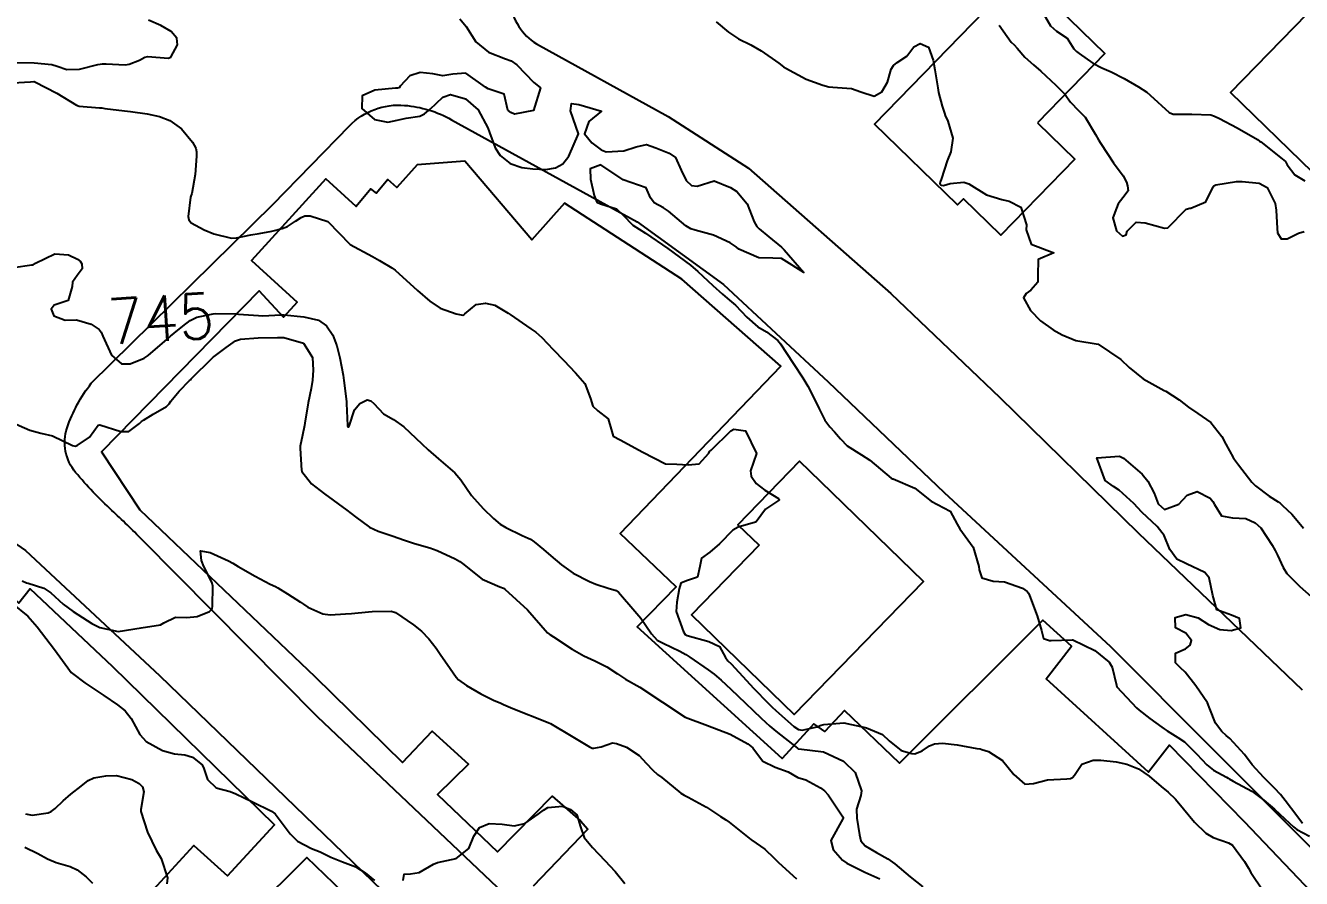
# Model space of a CAD drawing. Header units: metres. Extents: x 307586 to 320046, y 7427249 to 7434250.
# Drawn here: x 316479.6 to 316592, y 7432786.5 to 7432861.7 of the extents above; entities that cross this region are included whole.
import ezdxf
from ezdxf.enums import TextEntityAlignment as Align

# ---------------------------------------------------------------- set-up
doc = ezdxf.new("R2010")
doc.units = ezdxf.units.M
doc.header["$MEASUREMENT"] = 0
for name, color, linetype in [('Cotas', 45, 'Continuous'), ('Curvas de Nivel 1m', 11, 'Continuous'), ('Curvas de Nivel 5m', 15, 'Continuous'), ('Edificações', 30, 'Continuous'), ('Vias Primárias', 230, 'Continuous')]:
    doc.layers.add(name, color=color, linetype=linetype)
doc.styles.add('Style-STANDARD', font='STANDARD.shx')

msp = doc.modelspace()

# ---------------------------------------------------------------- linework, layer by layer
at = {"layer": 'Curvas de Nivel 1m', "flags": 128}
for points, elevation in [([(316478.69, 7432858.44), (316480.38, 7432858.39), (316481.91, 7432858.24), (316482.38, 7432858.1), (316483.25, 7432857.82), (316484.37, 7432857.84), (316485.96, 7432858.24), (316486.38, 7432858.32), (316486.7, 7432858.32), (316488.38, 7432858.23), (316488.74, 7432858.27), (316489.65, 7432858.62), (316490.11, 7432858.89), (316490.39, 7432858.95), (316492.16, 7432858.81), (316492.39, 7432858.89), (316493, 7432859.98), (316492.92, 7432860.57), (316492.42, 7432861.16), (316491.51, 7432861.68), (316490.43, 7432862.17)], 743), ([(316517.85, 7432862.28), (316518.43, 7432861.6), (316519.27, 7432860.26), (316520.4, 7432859.33), (316521.87, 7432858.75), (316522.39, 7432858.58), (316522.89, 7432858.21), (316524.37, 7432856.67), (316524.64, 7432856.47), (316524.96, 7432856.19), (316524.34, 7432854.2), (316522.68, 7432853.87), (316522.34, 7432854.03), (316522.09, 7432854.22), (316521.76, 7432855.63), (316520.36, 7432856.11), (316520.13, 7432856.25), (316518.38, 7432857.5), (316517.25, 7432857.4), (316516.37, 7432857.24), (316515.49, 7432857.42), (316514.38, 7432857.54), (316513.46, 7432857.24), (316512.6, 7432856.34), (316512.51, 7432856.19), (316512.36, 7432856.15), (316512.18, 7432856.16), (316510.36, 7432855.99), (316509.25, 7432855.48), (316509.24, 7432854.38), (316510.33, 7432853.41), (316511.51, 7432853.17), (316512.33, 7432853.34), (316513.14, 7432853.52), (316514.33, 7432853.71), (316514.75, 7432853.9), (316515.24, 7432854.31), (316516.35, 7432855.36), (316517.03, 7432855.61), (316518.35, 7432855.21), (316519.47, 7432854.26), (316520.32, 7432852.66), (316520.47, 7432852.25), (316520.98, 7432850.92), (316521.41, 7432850.23), (316522.28, 7432849.52), (316523.33, 7432849.16), (316524.28, 7432849.06), (316525.44, 7432849.01), (316526.28, 7432849.15), (316526.94, 7432849.51), (316527.46, 7432850.16), (316528.31, 7432852.15), (316527.61, 7432854.16), (316527.7, 7432854.81), (316528.35, 7432854.73), (316530.34, 7432854.13), (316529.23, 7432853.24), (316528.85, 7432852.14), (316529.5, 7432851.34), (316530.3, 7432850.72), (316530.74, 7432850.56), (316532.3, 7432850.64), (316533.39, 7432851), (316534.3, 7432851.21), (316535.14, 7432850.9), (316536.3, 7432850.43), (316536.86, 7432850.04), (316537.36, 7432848.95), (316537.8, 7432848.03), (316538.26, 7432847.6), (316538.76, 7432847.52), (316540.26, 7432848.01), (316541.69, 7432847.42), (316542.25, 7432847.07), (316543.18, 7432845.97), (316543.8, 7432844.39), (316544.03, 7432843.96), (316544.22, 7432843.77), (316545.09, 7432843.06), (316546.2, 7432842.16), (316546.42, 7432841.93), (316548.17, 7432839.91), (316546.19, 7432841.14), (316545.42, 7432841.18), (316544.19, 7432841.2), (316542.44, 7432841.98), (316542.2, 7432842.17), (316541.66, 7432842.53), (316540.21, 7432843.22), (316538.6, 7432843.64), (316538.22, 7432843.77), (316537.78, 7432844.03), (316536.24, 7432845.32), (316535.79, 7432845.61), (316534.98, 7432846.07), (316534.66, 7432846.49), (316534.26, 7432847.37), (316532.26, 7432848.1), (316530.28, 7432849.42), (316529.35, 7432849.06), (316529.38, 7432848.14), (316529.68, 7432846.7), (316529.92, 7432846.13), (316530.24, 7432845.96), (316531.65, 7432845.52), (316532.23, 7432845.01), (316533.1, 7432844.09), (316534.21, 7432843.4), (316536.19, 7432842.05), (316538.18, 7432840.58), (316538.83, 7432840.02), (316540.15, 7432838.78), (316541, 7432838), (316541.62, 7432837.47), (316542.13, 7432837.04), (316543.15, 7432835.97), (316544.11, 7432835.13), (316544.86, 7432834.7), (316545.87, 7432833.93), (316546.1, 7432833.64), (316547.23, 7432831.92), (316548.06, 7432830.64), (316548.52, 7432829.91), (316549.01, 7432828.93), (316549.5, 7432827.9), (316550.01, 7432826.9), (316550.45, 7432826.33), (316550.86, 7432825.88), (316551.38, 7432825.25), (316551.99, 7432824.66), (316553.25, 7432823.85), (316553.98, 7432823.38), (316555.85, 7432821.81), (316555.91, 7432821.76), (316555.95, 7432821.75), (316556.03, 7432821.74), (316557.94, 7432820.93), (316559.38, 7432819.78), (316559.93, 7432819.48), (316561.06, 7432818.89), (316561.68, 7432817.74), (316561.91, 7432817.34), (316563.08, 7432815.73), (316563.59, 7432814), (316563.62, 7432813.72), (316563.85, 7432813.02), (316564.84, 7432812.72), (316565.85, 7432812.65), (316567.42, 7432812.09), (316567.84, 7432811.82), (316567.95, 7432811.67), (316568.03, 7432811.47), (316568.72, 7432809.66), (316569.09, 7432808.37), (316569.28, 7432807.66), (316569.79, 7432807.49), (316569.96, 7432807.48), (316571.79, 7432807.55), (316571.87, 7432807.54), (316573.78, 7432806.62), (316575.06, 7432805.58), (316575.32, 7432805.14), (316575.7, 7432803.57), (316575.74, 7432803.4), (316577.47, 7432801.55), (316577.71, 7432801.34), (316578.63, 7432800.62), (316579.7, 7432799.85), (316579.89, 7432799.72), (316580.18, 7432799.52), (316581.12, 7432798.94), (316581.68, 7432798.55), (316582.77, 7432797.49), (316583.66, 7432796.54), (316584.26, 7432796.08), (316585.4, 7432795.45), (316585.55, 7432795.36), (316585.64, 7432795.29), (316585.99, 7432795.1), (316587.63, 7432794.22), (316588.68, 7432793.42), (316589.61, 7432792.64), (316590.95, 7432791.39), (316591.28, 7432791.08), (316591.59, 7432790.85), (316592.69, 7432790.26)], 743), ([(316540.43, 7432862.01), (316541.53, 7432861.1), (316542.42, 7432860.5), (316543.48, 7432859.97), (316544.41, 7432859.46), (316545.97, 7432858.36), (316546.38, 7432858.05), (316546.57, 7432857.93), (316548.37, 7432856.95), (316549.84, 7432856.43), (316550.37, 7432856.29), (316550.73, 7432856.24), (316552.37, 7432856.13), (316553.17, 7432855.85), (316554.36, 7432855.46), (316555.03, 7432855.83), (316555.52, 7432856.68), (316555.85, 7432857.83), (316556.05, 7432858.17), (316556.39, 7432858.43), (316557.23, 7432858.98), (316557.84, 7432859.8), (316558.42, 7432860.11), (316559.14, 7432859.78), (316559.55, 7432858.62), (316559.69, 7432857.78), (316559.96, 7432856.18), (316560.03, 7432855.77), (316560.35, 7432854.57), (316560.55, 7432853.97), (316560.62, 7432853.77), (316560.84, 7432853.26), (316561.28, 7432851.76), (316561.11, 7432850.56), (316560.8, 7432849.76), (316560.28, 7432848.2), (316560.16, 7432847.89), (316560.15, 7432847.77), (316560.27, 7432847.63), (316560.46, 7432847.58), (316561.05, 7432847.76), (316562.27, 7432847.89), (316562.7, 7432847.74), (316564.26, 7432846.77), (316565.6, 7432846.36), (316566.25, 7432846.21), (316567.29, 7432845.68), (316567.77, 7432844.13), (316567.75, 7432843.67), (316568.2, 7432842.42), (316570.19, 7432841.65), (316568.79, 7432841.06), (316568.78, 7432839.66), (316568.76, 7432839.07), (316568.16, 7432838.35), (316567.75, 7432838.08), (316567.52, 7432837.68), (316568.14, 7432836.58), (316569.02, 7432835.66), (316570.12, 7432834.88), (316570.91, 7432834.44), (316572.11, 7432833.92), (316574.1, 7432833.6), (316576.08, 7432832.25), (316576.81, 7432831.56), (316578.06, 7432830.55), (316579.89, 7432829.53), (316580.05, 7432829.45), (316581.23, 7432828.7), (316582.04, 7432828.04), (316582.87, 7432827.49), (316584.02, 7432826.7), (316584.97, 7432825.47), (316585.32, 7432824.78), (316585.98, 7432823.62), (316586.1, 7432823.45), (316586.45, 7432822.97), (316587.63, 7432821.43), (316587.95, 7432821.12), (316589.14, 7432820.22), (316589.94, 7432819.71), (316590.11, 7432819.59), (316590.33, 7432819.4), (316591.16, 7432818.62), (316591.92, 7432817.72), (316592.17, 7432817.38)], 742), ([(316565.37, 7432861.71), (316566.42, 7432860.23), (316566.69, 7432859.97), (316566.95, 7432859.69), (316567.63, 7432858.91), (316568.4, 7432858.22), (316569.03, 7432857.66), (316570.37, 7432856.43), (316571.15, 7432855.64), (316571.65, 7432854.92), (316572.35, 7432854.2), (316572.94, 7432853.61), (316573.85, 7432852.07), (316574.12, 7432851.6), (316574.31, 7432851.3), (316575.43, 7432849.59), (316576.28, 7432848.44), (316576.59, 7432847.89), (316576.68, 7432847.57), (316576.73, 7432847.11), (316576.26, 7432846.5), (316575.86, 7432845.97), (316575.69, 7432845.58), (316575.38, 7432844.73), (316575.69, 7432843.58), (316576.22, 7432843.13), (316576.54, 7432843.24), (316576.64, 7432843.57), (316577.44, 7432844.35), (316578.23, 7432844.29), (316579.92, 7432843.84), (316580.23, 7432843.87), (316581.83, 7432845.51), (316582.16, 7432845.58), (316582.24, 7432845.59), (316583.58, 7432846.16), (316584.21, 7432847.48), (316584.27, 7432847.57), (316584.44, 7432847.65), (316586.28, 7432847.94), (316586.77, 7432847.94), (316588.28, 7432847.79), (316588.97, 7432847.42), (316589.67, 7432846), (316589.78, 7432845.41), (316589.85, 7432843.79), (316589.89, 7432843.41), (316590.22, 7432842.89), (316590.73, 7432842.89), (316591.74, 7432843.39), (316592.22, 7432843.53)], 741), ([(316478.49, 7432856.62), (316480.04, 7432856.73), (316480.35, 7432856.75), (316480.36, 7432856.75), (316480.42, 7432856.73), (316482.35, 7432855.73), (316484.1, 7432854.68), (316484.33, 7432854.58), (316486.12, 7432854.44), (316486.33, 7432854.42), (316486.6, 7432854.38), (316488.33, 7432854.17), (316488.85, 7432854.1), (316490.33, 7432853.9), (316491.4, 7432853.67), (316492.32, 7432853.32), (316493.35, 7432852.57), (316494.3, 7432851.42), (316494.61, 7432850.87), (316494.68, 7432850.55), (316494.68, 7432850.16), (316494.55, 7432848.56), (316494.25, 7432846.89), (316494.17, 7432846.64), (316494.15, 7432846.56), (316493.92, 7432844.86), (316493.99, 7432844.56), (316494.21, 7432844.3), (316495.33, 7432843.67), (316496.2, 7432843.34), (316497.75, 7432842.96), (316498.2, 7432842.97), (316499.44, 7432843.25), (316500.2, 7432843.36), (316501.3, 7432843.57), (316502.21, 7432843.79), (316502.68, 7432843.98), (316503.38, 7432844.45), (316503.89, 7432844.77), (316504.22, 7432844.9), (316504.68, 7432844.9), (316506.22, 7432844.41), (316508.19, 7432842.39), (316510.18, 7432841.34), (316510.78, 7432840.97), (316511.88, 7432840.34), (316512.17, 7432840.14), (316514.14, 7432838.32), (316515.22, 7432837.39), (316516.13, 7432836.78), (316517.53, 7432836.28), (316518.12, 7432836.17), (316518.21, 7432836.18), (316518.29, 7432836.27), (316519.3, 7432837.09), (316520.13, 7432837.21), (316520.93, 7432837.03), (316522.12, 7432836.34), (316522.29, 7432836.22), (316524.11, 7432834.97), (316524.56, 7432834.65), (316525.07, 7432834.19), (316526.09, 7432833.13), (316527.01, 7432832.16), (316528.06, 7432831.08), (316528.86, 7432830.14), (316529.36, 7432828.81), (316529.57, 7432828.13), (316530.02, 7432827.72), (316530.93, 7432827.03), (316531.18, 7432826.11), (316531.37, 7432825.49), (316531.99, 7432825.17), (316533.98, 7432824.08), (316535.97, 7432823.07), (316536.98, 7432823.03), (316537.97, 7432822.97), (316538.93, 7432823.05), (316539.78, 7432824.01), (316539.86, 7432824.14), (316539.99, 7432824.25), (316541.74, 7432825.98), (316542, 7432826.12), (316543.02, 7432825.97), (316543.98, 7432823.96), (316543.47, 7432822.45), (316543.52, 7432821.96), (316543.95, 7432821.33), (316544.73, 7432820.73), (316545.93, 7432820.01), (316546, 7432819.93), (316546, 7432819.86), (316545.93, 7432819.82), (316544.8, 7432819.07), (316543.97, 7432817.96), (316543.9, 7432817.91), (316542.38, 7432817.49), (316541.9, 7432817.22), (316540.73, 7432816), (316539.88, 7432815.28), (316539.15, 7432814.74), (316539, 7432814.02), (316538.8, 7432813.07), (316537.84, 7432812.74), (316537.33, 7432812.55), (316537.17, 7432812.04), (316536.99, 7432810.87), (316536.93, 7432810.04), (316537.57, 7432808.25), (316537.72, 7432808.03), (316537.78, 7432807.98), (316537.88, 7432807.93), (316539.78, 7432807.41), (316540.74, 7432806.96), (316541.25, 7432805.99), (316541.47, 7432805.7), (316541.76, 7432805.43), (316543.1, 7432803.97), (316543.73, 7432803.3), (316545.04, 7432801.94), (316545.38, 7432801.61), (316545.71, 7432801.31), (316547.28, 7432799.91), (316547.69, 7432799.64), (316548.01, 7432799.58), (316549.33, 7432799.89), (316549.59, 7432799.99), (316549.69, 7432800.04), (316549.91, 7432800.1), (316551.7, 7432800.23), (316553.46, 7432799.84), (316553.69, 7432799.79), (316555.08, 7432799.21), (316555.68, 7432798.64), (316556.74, 7432797.8), (316557.67, 7432797.52), (316557.95, 7432797.5), (316558.59, 7432797.78), (316559.23, 7432798.22), (316559.68, 7432798.4), (316560.37, 7432798.45), (316561.68, 7432798.31), (316563.41, 7432797.98), (316563.68, 7432797.94), (316563.85, 7432797.89), (316564.42, 7432797.71), (316565.66, 7432796.92), (316566.66, 7432795.68), (316567.63, 7432794.84), (316568.39, 7432794.9), (316569.64, 7432795.22), (316571.32, 7432795.3), (316571.64, 7432795.34), (316571.84, 7432795.42), (316571.99, 7432795.62), (316572.66, 7432796.6), (316573.66, 7432796.94), (316574.31, 7432796.94), (316575.66, 7432796.8), (316576.62, 7432796.6), (316577.65, 7432796.17), (316578.57, 7432795.54), (316579.63, 7432794.64), (316580.24, 7432794.13), (316580.89, 7432793.51), (316581.61, 7432792.65), (316582.58, 7432791.49), (316583.58, 7432790.5), (316584.23, 7432790.12), (316585.58, 7432789.67), (316585.93, 7432789.45), (316586.97, 7432788.02), (316587.33, 7432787.43), (316587.55, 7432787.05), (316588.61, 7432785.42)], 744), ([(316478.32, 7432826.75), (316479.99, 7432826.03), (316480.95, 7432825.75), (316481.99, 7432825.53), (316483.75, 7432824.68), (316483.97, 7432824.63), (316484.15, 7432824.68), (316485.24, 7432825.41), (316486, 7432826.46), (316486.16, 7432826.49), (316487.99, 7432825.9), (316488.71, 7432825.9), (316489.63, 7432826.61), (316489.83, 7432826.78), (316490.01, 7432826.91), (316490.85, 7432827.44), (316492.02, 7432828.1), (316492.25, 7432828.35), (316492.4, 7432828.58), (316493.14, 7432829.47), (316494.05, 7432830.39), (316494.14, 7432830.47), (316494.21, 7432830.56), (316496.07, 7432832.41), (316496.13, 7432832.47), (316496.21, 7432832.53), (316497.28, 7432833.31), (316498.09, 7432833.89), (316498.54, 7432834.06), (316500.09, 7432834.17), (316501.81, 7432834.19), (316502.09, 7432834.19), (316502.35, 7432834.2), (316504.09, 7432833.68), (316504.87, 7432832.43), (316504.95, 7432831.32), (316504.87, 7432830.43), (316504.77, 7432829.7), (316504.51, 7432828.43), (316504.21, 7432826.64), (316504.17, 7432826.44), (316503.99, 7432825.58), (316503.81, 7432824.62), (316503.8, 7432824.44), (316503.92, 7432822.47), (316503.93, 7432822.44), (316503.95, 7432822.38), (316504.8, 7432821.29), (316505.93, 7432820.41), (316507.91, 7432818.98), (316508.68, 7432818.38), (316509.89, 7432817.48), (316510.66, 7432817.13), (316511.89, 7432816.72), (316513, 7432816.33), (316513.88, 7432816.05), (316515.23, 7432815.65), (316515.87, 7432815.42), (316517.45, 7432814.69), (316517.86, 7432814.45), (316518.09, 7432814.27), (316519.84, 7432812.91), (316521.39, 7432812.23), (316521.72, 7432812.11), (316521.83, 7432812.02), (316523.81, 7432810.2), (316525.59, 7432808.17), (316525.7, 7432808.09), (316525.78, 7432808.03), (316526.12, 7432807.82), (316527.77, 7432806.74), (316528.77, 7432806.14), (316529.76, 7432805.69), (316530.81, 7432805.18), (316531.75, 7432804.54), (316532.45, 7432804.09), (316533.73, 7432803.38), (316535.71, 7432802.05), (316537.7, 7432800.75), (316539.69, 7432800.01), (316541.68, 7432799.25), (316543.24, 7432798.39), (316543.66, 7432798.03), (316543.72, 7432797.96), (316544.56, 7432796.86), (316545.65, 7432796.33), (316546.77, 7432795.92), (316547.64, 7432795.43), (316548.33, 7432795.21), (316549.63, 7432794.5), (316549.99, 7432794.24), (316550.31, 7432793.88), (316551.59, 7432791.94), (316551.62, 7432791.86), (316551.62, 7432791.84), (316551.59, 7432791.78), (316550.54, 7432789.88), (316550.76, 7432789.07), (316551.56, 7432788.14), (316551.94, 7432787.86), (316553.54, 7432787.08), (316554.87, 7432786.48)], 746), ([(316592.1, 7432791.37), (316591.6, 7432792.05), (316590.55, 7432793.4), (316590.14, 7432793.92), (316589.63, 7432794.48), (316588.67, 7432795.42), (316587.66, 7432796.53), (316586.97, 7432797.44), (316585.69, 7432798.87), (316585.37, 7432799.13), (316584.99, 7432799.46), (316584.43, 7432800.2), (316583.91, 7432801.48), (316583.72, 7432801.99), (316582.7, 7432803.49), (316581.75, 7432804.69), (316581.34, 7432805.09), (316580.9, 7432805.51), (316580.9, 7432806.39), (316581.78, 7432806.75), (316582.2, 7432807.08), (316582.31, 7432807.49), (316581.8, 7432808.15), (316580.9, 7432808.61), (316580.88, 7432809.51), (316581.82, 7432809.77), (316582.9, 7432809.49), (316583.81, 7432808.91), (316584.81, 7432808.47), (316585.8, 7432808.37), (316586.65, 7432808.6), (316586.53, 7432809.44), (316585.82, 7432809.73), (316584.55, 7432810.2), (316584.2, 7432811.47), (316583.86, 7432813), (316583.47, 7432813.48), (316581.87, 7432814.24), (316581.01, 7432814.65), (316580.41, 7432815.52), (316579.9, 7432816.74), (316579.29, 7432817.54), (316577.93, 7432818.81), (316577.22, 7432819.56), (316575.94, 7432820.75), (316575.44, 7432821.07), (316574.7, 7432821.59), (316573.98, 7432823.6), (316575.98, 7432823.74), (316576.32, 7432823.57), (316577.96, 7432822.14), (316578.47, 7432821.54), (316579.01, 7432820.47), (316579.38, 7432819.54), (316579.93, 7432819.03), (316581.2, 7432819.51), (316581.94, 7432820.3), (316582.81, 7432820.63), (316583.94, 7432820.03), (316584.2, 7432819.74), (316584.35, 7432819.47), (316584.95, 7432818.49), (316585.92, 7432818.3), (316587.11, 7432818.25), (316587.92, 7432817.87), (316588.42, 7432817.42), (316589.42, 7432815.89), (316589.67, 7432815.41), (316589.88, 7432815.01), (316590.39, 7432813.92), (316590.72, 7432813.4), (316591.85, 7432812.26), (316592.84, 7432811.37)], 743), ([(316479.32, 7432812.74), (316479.68, 7432812.58), (316479.83, 7432812.54), (316481.23, 7432812.11), (316481.82, 7432811.7), (316482.92, 7432810.69), (316483.8, 7432810.05), (316485.46, 7432808.99), (316485.79, 7432808.81), (316486.14, 7432808.65), (316487.78, 7432808.28), (316489.78, 7432808.61), (316491.49, 7432808.88), (316491.79, 7432809.04), (316492.82, 7432809.55), (316493.8, 7432809.53), (316494.73, 7432809.62), (316495.81, 7432810.06), (316496.04, 7432810.29), (316496.08, 7432810.53), (316496.09, 7432812.27), (316496.05, 7432812.53), (316495.84, 7432812.99), (316495.31, 7432814), (316495.11, 7432814.54), (316495.03, 7432815.38), (316495.86, 7432815.26), (316497.47, 7432814.51), (316497.86, 7432814.31), (316498.34, 7432814.02), (316499.84, 7432813.15), (316501.15, 7432812.47), (316501.62, 7432812.25), (316501.83, 7432812.14), (316502.67, 7432811.6), (316503.82, 7432810.88), (316504.08, 7432810.7), (316504.48, 7432810.43), (316505.8, 7432809.83), (316506.45, 7432809.75), (316507.8, 7432809.84), (316508.31, 7432809.88), (316509.81, 7432810.01), (316510.13, 7432810.04), (316511.81, 7432810.08), (316512.19, 7432809.95), (316513.79, 7432808.88), (316514.49, 7432808.31), (316515.13, 7432807.65), (316515.77, 7432806.82), (316516.14, 7432806.29), (316517, 7432805.03), (316517.53, 7432804.27), (316517.74, 7432804.04), (316518.46, 7432803.53), (316519.72, 7432802.78), (316520.84, 7432802.23), (316521.46, 7432801.97), (316521.71, 7432801.86), (316522.33, 7432801.59), (316523.7, 7432801.03), (316524.31, 7432800.8), (316525.69, 7432800.25), (316525.84, 7432800.17), (316527.68, 7432799.08), (316529.28, 7432798.13), (316529.53, 7432798), (316529.66, 7432797.99), (316530.3, 7432798.12), (316531.31, 7432798.46), (316531.67, 7432798.42), (316532.53, 7432798.09), (316533.66, 7432797.36), (316534.27, 7432796.69), (316534.85, 7432796.06), (316535.28, 7432795.69), (316535.64, 7432795.41), (316537.34, 7432794.03), (316537.62, 7432793.85), (316537.96, 7432793.68), (316539.6, 7432792.8), (316540.83, 7432791.99), (316541.29, 7432791.68), (316541.59, 7432791.49), (316543.5, 7432789.96), (316543.57, 7432789.91), (316544.72, 7432789.1), (316545.56, 7432788.31), (316545.94, 7432787.93), (316547.53, 7432786.5)], 747), ([(316478.43, 7432810.74), (316479.8, 7432809.65), (316480.63, 7432808.71), (316481.77, 7432807.21), (316482.15, 7432806.7), (316483.34, 7432805.09), (316483.63, 7432804.68), (316483.73, 7432804.58), (316484.83, 7432803.77), (316485.72, 7432803.17), (316486.5, 7432802.64), (316487.7, 7432801.83), (316488.37, 7432801.3), (316488.92, 7432800.61), (316489.67, 7432799.22), (316490.22, 7432798.59), (316491.66, 7432797.79), (316492.72, 7432797.5), (316493.65, 7432797.41), (316494.32, 7432797.22), (316495.15, 7432796.54), (316495.31, 7432796.21), (316495.63, 7432795.23), (316496.39, 7432794.52), (316497.62, 7432794.18), (316498.13, 7432793.98), (316499.6, 7432793.28), (316501.28, 7432792.46), (316501.59, 7432792.21), (316502.93, 7432790.45), (316503.56, 7432789.8), (316504.8, 7432789.17), (316505.55, 7432788.86), (316506.49, 7432788.4), (316507.54, 7432787.99), (316508.71, 7432787.55), (316509.53, 7432787.02), (316510.33, 7432786.35)], 748), ([(316479.59, 7432792.21), (316480.19, 7432792.11), (316481.59, 7432792.31), (316481.87, 7432792.41), (316482.23, 7432792.69), (316482.93, 7432793.36), (316483.61, 7432793.94), (316484.52, 7432794.67), (316485.13, 7432795.15), (316485.62, 7432795.39), (316486.68, 7432795.58), (316487.63, 7432795.61), (316488.98, 7432795.25), (316489.62, 7432794.88), (316489.9, 7432794.6), (316490.03, 7432794.17), (316489.76, 7432792.6), (316489.77, 7432792.42), (316490.36, 7432790.59), (316491.12, 7432789.01), (316491.38, 7432788.58), (316491.54, 7432788.27), (316492.11, 7432786.57), (316492.04, 7432786.06)], 749), ([(316512.86, 7432786.33), (316512.96, 7432786.9), (316513.53, 7432786.93), (316514.28, 7432787.06), (316515.54, 7432787.78), (316515.9, 7432787.92), (316517.54, 7432788.27), (316518.66, 7432789.15), (316519.09, 7432790.25), (316519.58, 7432791), (316520.44, 7432791.37), (316521.58, 7432791.31), (316522.64, 7432791.16), (316523.58, 7432791.36), (316524.76, 7432792.18), (316525.23, 7432792.55), (316525.6, 7432792.78), (316526.89, 7432792.88), (316527.6, 7432792.61), (316528.17, 7432792.14), (316528.5, 7432791.06), (316528.81, 7432790.13), (316529.56, 7432789.24), (316530.62, 7432788.11), (316531.53, 7432787.13), (316532.4, 7432786.09)], 748)]:
    msp.add_lwpolyline(points, dxfattribs=dict(at, elevation=elevation))
at = {"layer": 'Curvas de Nivel 5m', "flags": 128}
for points, elevation in [([(316569.12, 7432862.99), (316569.9, 7432861.66), (316570.43, 7432861.2), (316571.35, 7432860.56), (316571.95, 7432859.63), (316572.17, 7432859.39), (316572.41, 7432859.22), (316573.63, 7432858.38), (316574.4, 7432857.95), (316575.24, 7432857.59), (316576.38, 7432857.02), (316577.65, 7432856.29), (316578.37, 7432855.8), (316578.66, 7432855.55), (316580.35, 7432854.01), (316580.69, 7432853.87), (316582.35, 7432853.86), (316584.01, 7432853.82), (316584.35, 7432853.69), (316584.77, 7432853.48), (316586.33, 7432852.67), (316588.12, 7432851.63), (316588.31, 7432851.5), (316588.41, 7432851.43), (316590.3, 7432849.94), (316590.58, 7432849.69), (316590.75, 7432849.4), (316591.41, 7432848.52), (316592.28, 7432847.99)], 740), ([(316478.56, 7432840.35), (316480.17, 7432840.59), (316480.29, 7432840.6), (316480.47, 7432840.73), (316482.18, 7432841.58), (316483.39, 7432841.48), (316484.18, 7432841.11), (316484.42, 7432840.92), (316484.57, 7432840.67), (316484.6, 7432840.24), (316484.16, 7432839.65), (316483.75, 7432839.08), (316483.7, 7432838.68), (316483.37, 7432837.45), (316482.13, 7432837.04), (316481.86, 7432836.7), (316482.11, 7432836.11), (316483.09, 7432835.71), (316484.11, 7432835.75), (316485.39, 7432835.38), (316486.1, 7432834.89), (316486.28, 7432834.65), (316486.42, 7432834.31), (316487.18, 7432832.64), (316488.07, 7432831.86), (316488.83, 7432831.86), (316490.07, 7432832.36), (316490.42, 7432832.6), (316492.09, 7432834.05), (316492.37, 7432834.3), (316492.7, 7432834.57), (316493.47, 7432835.2), (316494.11, 7432835.69), (316494.69, 7432835.98), (316496.12, 7432836.29), (316496.35, 7432836.3), (316498.12, 7432836.27), (316498.37, 7432836.26), (316500.12, 7432836.12), (316500.49, 7432836.11), (316502.12, 7432836.2), (316502.38, 7432836.2), (316504.12, 7432836.02), (316505.4, 7432835.71), (316506.11, 7432835.21), (316506.66, 7432834.4), (316507.03, 7432833.46), (316507.28, 7432832.4), (316507.57, 7432830.88), (316507.65, 7432830.39), (316507.88, 7432828.54), (316507.88, 7432828.39), (316507.96, 7432826.44), (316507.96, 7432826.39), (316508, 7432826.31), (316508.07, 7432826.32), (316508.11, 7432826.39), (316508.58, 7432827.83), (316509.04, 7432828.38), (316509.71, 7432828.69), (316510.03, 7432828.62), (316510.3, 7432828.37), (316511.13, 7432827.47), (316512.01, 7432826.97), (316512.92, 7432826.33), (316513.99, 7432825.31), (316514.5, 7432824.82), (316515.06, 7432824.3), (316515.97, 7432823.5), (316517.41, 7432822.28), (316517.95, 7432821.64), (316518.9, 7432820.26), (316519.92, 7432819.13), (316520.84, 7432818.24), (316521.42, 7432817.74), (316521.9, 7432817.45), (316523.36, 7432816.74), (316523.89, 7432816.52), (316524.1, 7432816.41), (316524.41, 7432816.19), (316525.22, 7432815.52), (316525.87, 7432814.96), (316526.82, 7432814.16), (316527.85, 7432813.44), (316529.29, 7432812.69), (316529.84, 7432812.47), (316530.93, 7432812.11), (316531.62, 7432811.9), (316531.83, 7432811.75), (316533.29, 7432810.09), (316533.8, 7432809.46), (316534.74, 7432808.07), (316535.24, 7432807.52), (316535.77, 7432807.26), (316537.25, 7432806.56), (316537.77, 7432806.26), (316538.12, 7432806.03), (316539.75, 7432804.91), (316540.26, 7432804.52), (316540.87, 7432803.99), (316541.73, 7432803.2), (316543.02, 7432801.97), (316543.71, 7432801.31), (316544.41, 7432800.66), (316545.18, 7432799.94), (316545.69, 7432799.5), (316547.59, 7432797.99), (316547.67, 7432797.95), (316547.96, 7432797.91), (316549.67, 7432797.72), (316549.89, 7432797.67), (316551.66, 7432796.87), (316552.67, 7432795.85), (316553.25, 7432794.23), (316553.19, 7432793.84), (316552.81, 7432792.64), (316552.83, 7432791.85), (316553.06, 7432790.36), (316553.17, 7432789.84), (316553.57, 7432789.4), (316554.56, 7432788.82), (316555.56, 7432788.25), (316556.18, 7432787.8), (316557.54, 7432786.68), (316558.65, 7432785.78)], 745), ([(316479.55, 7432789.29), (316480.7, 7432788.71), (316481.54, 7432788.25), (316482.29, 7432787.93), (316483.53, 7432787.57), (316484.14, 7432787.29), (316484.94, 7432786.66), (316485.51, 7432786.12)], 750)]:
    msp.add_lwpolyline(points, dxfattribs=dict(at, elevation=elevation))
at = {"layer": 'Edificações'}
msp.add_lwpolyline([(316593.01, 7432848.72), (316585.75, 7432855.77), (316598.14, 7432868.52), (316605.4, 7432861.47)], close=True, dxfattribs=at)
for points in [[(316568.74, 7432853.11), (316572.04, 7432849.91), (316565.51, 7432843.2), (316562.22, 7432846.4), (316561.71, 7432845.88), (316554.38, 7432853), (316567.35, 7432866.35), (316574.68, 7432859.23), (316568.74, 7432853.11)], [(316608.22, 7432769.23), (316586.97, 7432791.52), (316580.36, 7432798.27), (316578.51, 7432795.9), (316569.51, 7432804.1), (316571.74, 7432806.99), (316569.21, 7432809.29), (316556.59, 7432796.68), (316551.74, 7432801.32), (316550.02, 7432799.46), (316549.04, 7432800.15), (316546.24, 7432797.08), (316533.47, 7432808.71), (316536.91, 7432812.21), (316531.98, 7432816.91), (316546.14, 7432831.66), (316537.41, 7432839.32), (316527.09, 7432846.04), (316524.21, 7432842.81), (316518.29, 7432849.73), (316514.09, 7432849.4), (316512.31, 7432847.41), (316511.52, 7432848.12), (316510.52, 7432846.91), (316510.02, 7432847.28), (316508.72, 7432845.74), (316506.05, 7432848.16), (316499.51, 7432840.99), (316503.53, 7432837.31), (316502.32, 7432835.97), (316500.18, 7432838.31), (316486.3, 7432824.13), (316489.66, 7432819), (316505.1, 7432804.31), (316512.8, 7432796.75), (316515.42, 7432799.49), (316518.63, 7432796.58), (316515.88, 7432793.93), (316521.17, 7432788.88), (316525.98, 7432793.76), (316528.49, 7432791.6), (316529.13, 7432790.86), (316524.33, 7432785.85)], [(316544.22, 7432815.88), (316538.27, 7432809.75), (316547.3, 7432800.97), (316558.7, 7432812.7), (316549.66, 7432821.48), (316547.79, 7432823.29), (316542.35, 7432817.69), (316544.22, 7432815.88)]]:
    msp.add_lwpolyline(points, dxfattribs=at)
at = {"layer": 'Edificações', "elevation": 752.8}
for points in [[(316488.94, 7432783.42), (316494.42, 7432789.43), (316497.4, 7432786.76), (316501.53, 7432791.24), (316487.31, 7432805.16), (316480.02, 7432812.05), (316479.03, 7432810.77), (316476.7, 7432812.93), (316463.64, 7432799.07), (316461.3, 7432801.21), (316458.33, 7432798.31), (316460.66, 7432796.15), (316455.93, 7432790.84), (316453.42, 7432793.17), (316450.51, 7432790.14), (316452.89, 7432787.92), (316446.78, 7432782.05)], [(316509.93, 7432783.02), (316504.39, 7432788.38), (316494.48, 7432778.53)]]:
    msp.add_lwpolyline(points, dxfattribs=at)
at = {"layer": 'Vias Primárias'}
msp.add_lwpolyline([(316604.23, 7432864.99), (316586.04, 7432882.58), (316567.67, 7432900.44, 0.16936), (316563.55, 7432902.36, 0.077357), (316558.12, 7432902.06, 0.126531), (316552.74, 7432899.4), (316535.74, 7432881.75), (316524.05, 7432869.34, 0.137598), (316522.25, 7432865.91, 0.198609), (316523.05, 7432861.61, 0.110404), (316524.61, 7432860.08), (316536.22, 7432853.67), (316543.29, 7432849.1), (316555.82, 7432838.06), (316565.44, 7432828.91), (316577.61, 7432816.99), (316592.07, 7432803.14)], format="xyb", dxfattribs=at)
msp.add_lwpolyline([(316604.23, 7432864.99), (316586.04, 7432882.58), (316567.67, 7432900.44, 0.16936), (316563.55, 7432902.36, 0.077357), (316558.12, 7432902.06, 0.126531), (316552.74, 7432899.4), (316535.74, 7432881.75), (316524.05, 7432869.34, 0.137598), (316522.25, 7432865.91, 0.198609), (316523.05, 7432861.61, 0.110404), (316524.61, 7432860.08), (316536.22, 7432853.67), (316543.29, 7432849.1), (316555.82, 7432838.06), (316565.44, 7432828.91), (316577.61, 7432816.99), (316592.07, 7432803.14)], format="xyb", dxfattribs=at)
for points, elevation in [([(316544.07, 7432764.23), (316525.71, 7432781.45), (316505.32, 7432800.77), (316489.88, 7432816.37, 0.011046), (316487.21, 7432818.95, -0.031454), (316484.02, 7432822.3, -0.261473), (316483.27, 7432826.23, -0.086127), (316485.4, 7432830.16), (316501.38, 7432845.91), (316508.14, 7432852.85, -0.22378), (316512.99, 7432854.65, -0.107918), (316517.14, 7432853.38), (316533.47, 7432844.4), (316541.1, 7432838.85), (316550.3, 7432830.29), (316560.53, 7432820.54), (316575.17, 7432806.96), (316593.06, 7432789.03)], 750.4), ([(316544.07, 7432764.23), (316525.71, 7432781.45), (316505.32, 7432800.77), (316489.88, 7432816.37, 0.011046), (316487.21, 7432818.95, -0.031454), (316484.02, 7432822.3, -0.261473), (316483.27, 7432826.23, -0.086127), (316485.4, 7432830.16), (316501.38, 7432845.91), (316508.14, 7432852.85, -0.22378), (316512.99, 7432854.65, -0.107918), (316517.14, 7432853.38), (316533.47, 7432844.4), (316541.1, 7432838.85), (316550.3, 7432830.29), (316560.53, 7432820.54), (316575.17, 7432806.96), (316593.06, 7432789.03)], 750.4), ([(316449.91, 7432768.97), (316442.38, 7432775.81, -0.233541), (316440.41, 7432780.81, -0.148494), (316442.06, 7432784.95, -0.059198), (316445.37, 7432788.22), (316453.99, 7432796.78), (316465.49, 7432808.71), (316470.76, 7432814.3, -0.049795), (316473.21, 7432816.42, -0.217533), (316476.3, 7432817.01, -0.104884), (316479.59, 7432815.41), (316491.41, 7432804.4), (316512.71, 7432783.81), (316524.36, 7432772.44)], 752.15), ([(316449.91, 7432768.97), (316442.38, 7432775.81, -0.233541), (316440.41, 7432780.81, -0.148494), (316442.06, 7432784.95, -0.059198), (316445.37, 7432788.22), (316453.99, 7432796.78), (316465.49, 7432808.71), (316470.76, 7432814.3, -0.049795), (316473.21, 7432816.42, -0.217533), (316476.3, 7432817.01, -0.104884), (316479.59, 7432815.41), (316491.41, 7432804.4), (316512.71, 7432783.81), (316524.36, 7432772.44)], 752.15)]:
    msp.add_lwpolyline(points, format="xyb", dxfattribs=dict(at, elevation=elevation))

# ---------------------------------------------------------------- texts
at = {"layer": 'Cotas', "style": 'Style-STANDARD'}
msp.add_text('745', height=4, rotation=3.7487, dxfattribs=at).set_placement((316491.52, 7432835.86, 745), align=Align.MIDDLE_CENTER)

doc.saveas('drawing.dxf')
